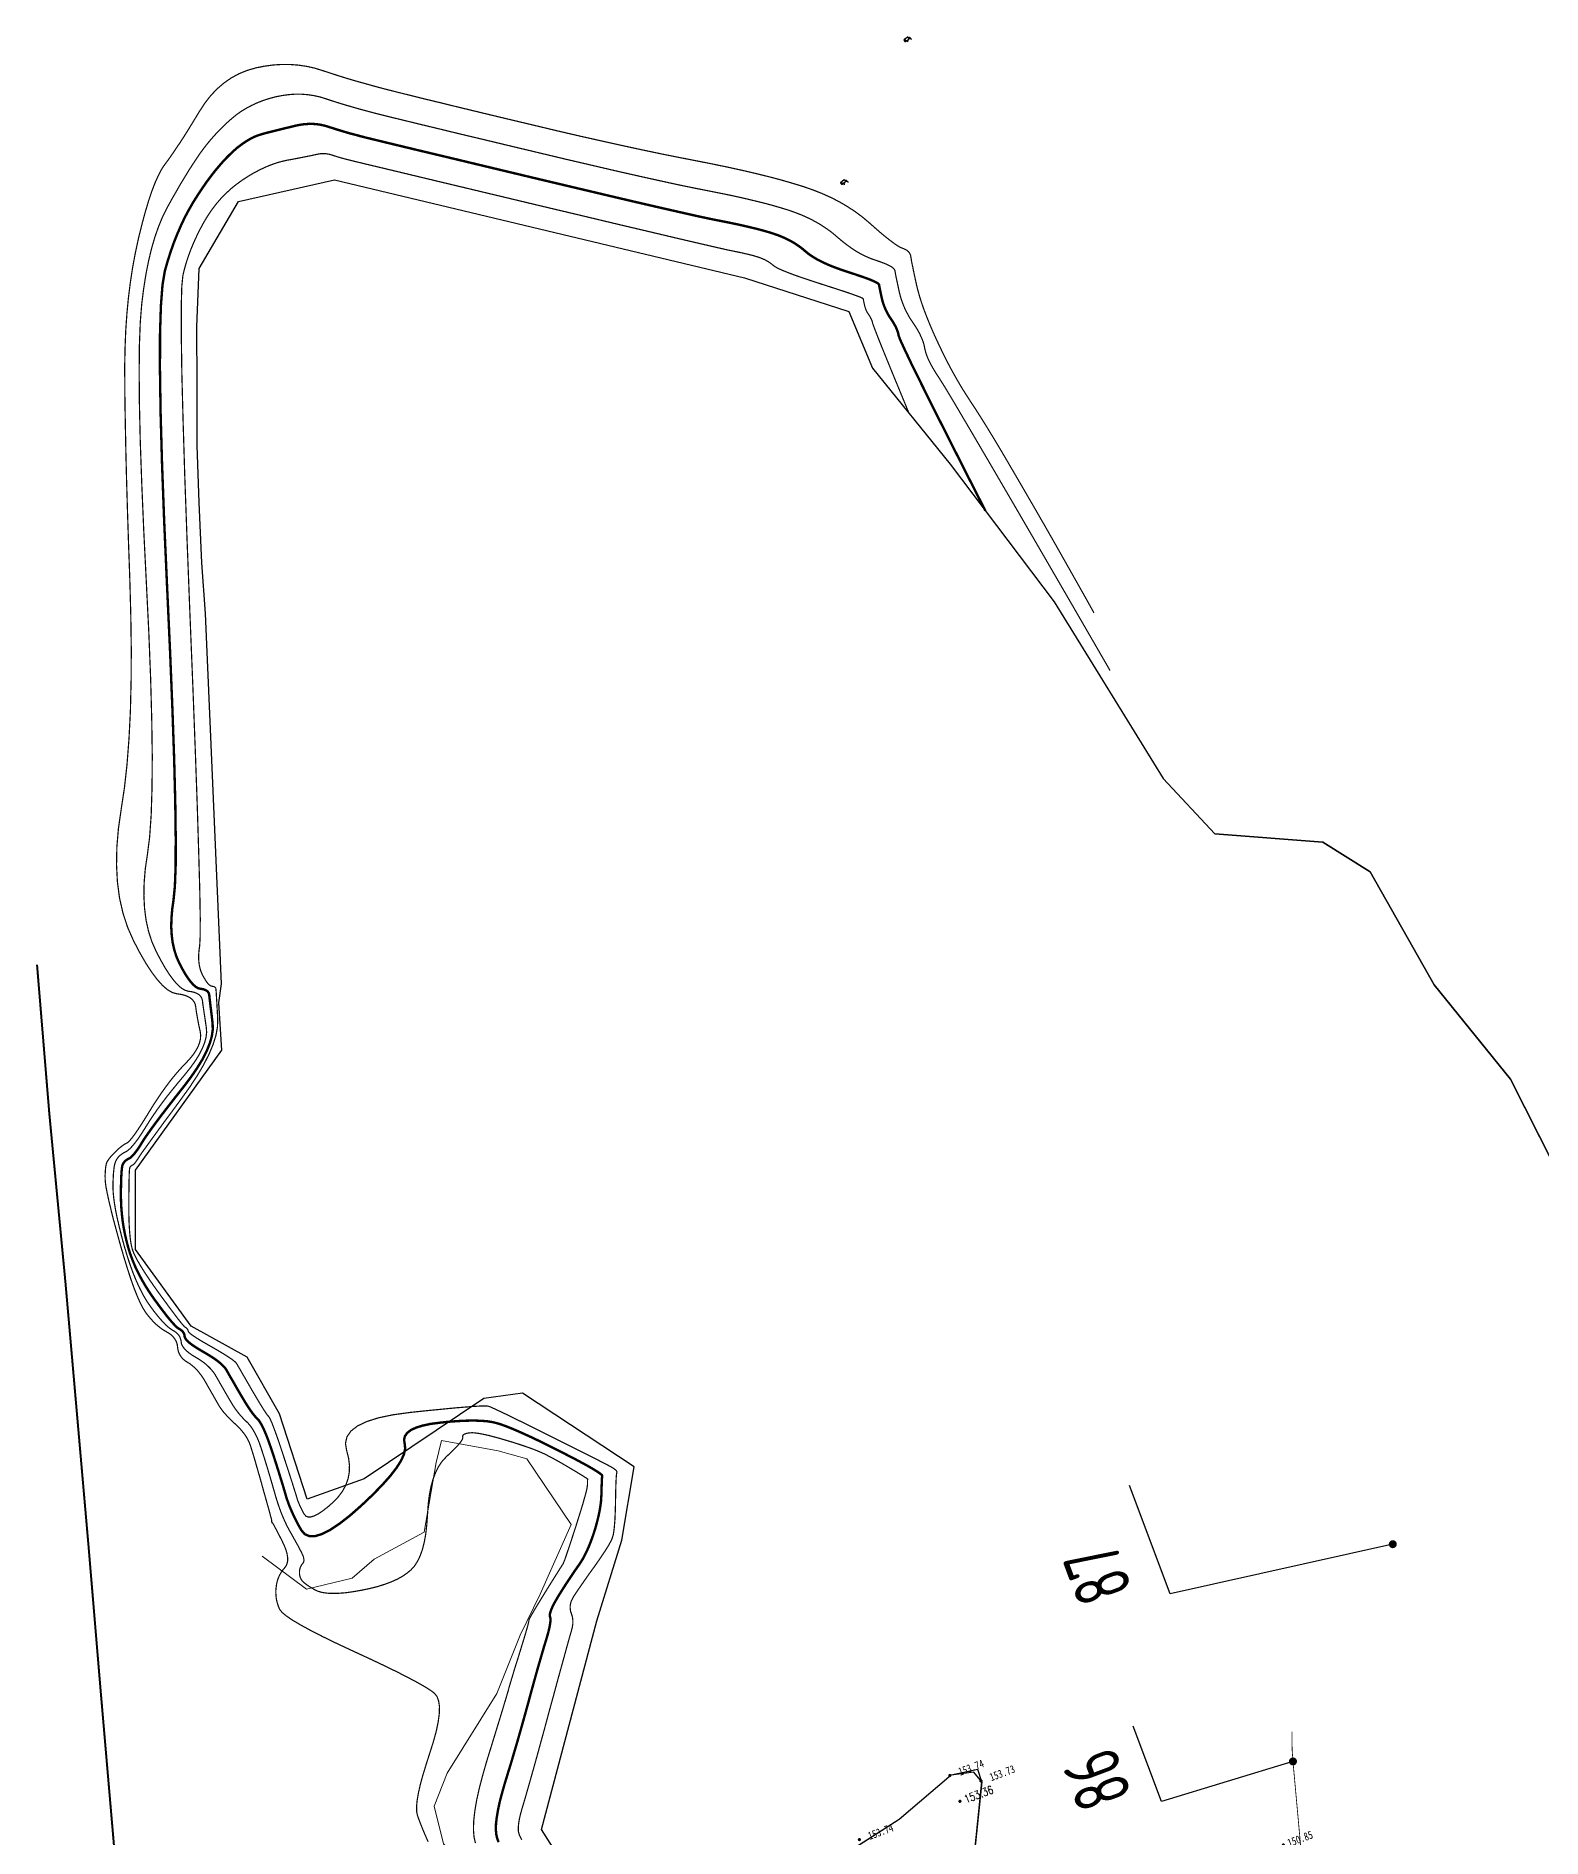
# Model space of a CAD drawing. Header units: millimetres. Extents: x -1471591 to 944464, y -468930 to 547002.
# Drawn here: x 264688 to 452834, y 183835 to 409051 of the extents above; entities that cross this region are included whole.
import ezdxf
from ezdxf.enums import TextEntityAlignment as Align

# ---------------------------------------------------------------- set-up
doc = ezdxf.new("R2010")
doc.units = ezdxf.units.MM
doc.header["$LTSCALE"] = 10
doc.linetypes.add('CENTER', pattern=[2, 1.25, -0.25, 0.25, -0.25])
for name, color, linetype in [('COMPONENT', 4, 'Continuous'), ('DGX', 252, 'Continuous'), ('DLSS', 252, 'Continuous'), ('DMTZ', 252, 'Continuous'), ('GCD', 252, 'Continuous'), ('SXSS', 8, 'Continuous'), ('坐标', 3, 'Continuous')]:
    doc.layers.add(name, color=color, linetype=linetype)
doc.layers.add('设计河底', color=5, linetype='Continuous', lineweight=25)
doc.styles.get("Standard").update_dxf_attribs({"font": 'simplex.shx', "width": 0.8, "bigfont": 'hztxt.shx'})
doc.styles.add('宋体', font='', dxfattribs={"height": 1.25, "bigfont": 'hztxt.shx'})
doc.styles.add('新汇字高7', font='tssdeng.shx', dxfattribs={"width": 0.7, "height": 1.25, "bigfont": 'hztxt.shx'})
doc.styles.get('宋体').set_extended_font_data('SimSun')

# ---------------------------------------------------------------- blocks, each defined once
blk = doc.blocks.new('gcbj0612')
for p, q in [((-0.75, 0.26), (0.16, 0.53)), ((-0.57, -0.34), (0.34, -0.07))]:
    blk.add_line(p, q)
at = {"flags": 128}
for points in [[(-0.73, 0.26), (-0.77, 0.25), (-0.79, 0.23), (-0.81, 0.19), (-0.83, 0.15), (-0.84, 0.1), (-0.84, 0.05), (-0.84, -0.01), (-0.83, -0.07), (-0.81, -0.12), (-0.79, -0.18), (-0.77, -0.23), (-0.74, -0.27), (-0.7, -0.3), (-0.67, -0.33), (-0.63, -0.34), (-0.6, -0.34), (-0.57, -0.34), (-0.54, -0.32), (-0.51, -0.29), (-0.49, -0.25), (-0.48, -0.2), (-0.47, -0.15), (-0.47, -0.1), (-0.48, -0.04), (-0.49, 0.02), (-0.51, 0.07), (-0.54, 0.13), (-0.56, 0.17), (-0.6, 0.21), (-0.63, 0.24), (-0.67, 0.26), (-0.7, 0.27)], [(-0.71, 0.18), (-0.72, 0.17), (-0.75, 0.12), (-0.75, 0.04), (-0.74, -0.06), (-0.7, -0.15), (-0.66, -0.22), (-0.62, -0.25), (-0.6, -0.26), (-0.59, -0.24), (-0.57, -0.2), (-0.56, -0.12), (-0.58, -0.02), (-0.61, 0.08), (-0.66, 0.14), (-0.7, 0.17)]]:
    blk.add_lwpolyline(points, close=True, dxfattribs=at)
blk.add_lwpolyline([(0.3, -0.08), (0.33, -0.07), (0.36, -0.05), (0.38, -0.02), (0.4, 0.02), (0.41, 0.07), (0.42, 0.12), (0.41, 0.18), (0.41, 0.23), (0.39, 0.29), (0.37, 0.35), (0.35, 0.4), (0.32, 0.44), (0.28, 0.48), (0.25, 0.51), (0.21, 0.52), (0.18, 0.53), (0.15, 0.52)], dxfattribs=at)
at = {"extrusion": (0, 0, -1), "flags": 128}
blk.add_lwpolyline([(-0.4, 0.25), (-0.51, 0.28), (-0.61, 0.29), (-0.69, 0.27), (-0.77, 0.2), (-0.81, 0.09), (-0.82, -0.01), (-0.8, -0.06), (-0.76, -0.08), (-0.7, -0.09), (-0.64, -0.09), (-0.59, -0.07), (-0.57, -0.04), (-0.59, -0.01), (-0.63, 0.02), (-0.69, 0.03), (-0.75, 0.03), (-0.79, 0.02), (-0.84, -0.01), (-0.89, -0.1), (-0.91, -0.19), (-0.9, -0.29), (-0.87, -0.38)], dxfattribs=at)
blk.add_lwpolyline([(-0.09, -0.2), (-0.22, -0.54), (0.05, -0.54)], close=True)
blk = doc.blocks.new('GC200')
at = {"layer": 'GCD', "const_width": 0.2, "flags": 128}
blk.add_lwpolyline([(-0.1, 0, 1), (0.1, 0, 1)], format="xyb", close=True, dxfattribs=at)
blk = doc.blocks.new('地形')
at = {"color": 0}
for p, q in [((-22.44, 378.3, 152.25), (-14.9, 384.39, 152.25)), ((-14.9, 384.39, 152.25), (-2.72, 382.72, 152.25)), ((-2.72, 382.72, 152.25), (40.99, 353.33, 152.25)), ((-25.25, 371.55, 152.25), (-22.44, 378.3, 152.25)), ((-27.78, 364.75, 152.25), (-25.25, 371.55, 152.25)), ((-30.43, 357.64, 152.25), (-27.78, 364.75, 152.25)), ((-32.68, 350.91, 152.25), (-30.43, 357.64, 152.25)), ((40.99, 353.33, 152.25), (51.7, 344.81, 152.25)), ((-35.01, 343.72, 152.25), (-32.68, 350.91, 152.25)), ((51.7, 344.81, 152.25), (52.01, 337.15, 152.25)), ((-36.81, 337.62, 152.25), (-35.01, 343.72, 152.25)), ((-51.15, 293.59, 152.25), (-36.81, 337.62, 152.25)), ((52.01, 337.15, 152.25), (56.89, 322.49, 152.25)), ((56.89, 322.49, 152.25), (63.01, 301.84, 152.25)), ((63.01, 301.84, 152.25), (68.03, 276.4, 152.25)), ((-52.32, 291.45, 152.25), (-51.15, 293.59, 152.25)), ((-54.02, 285.77, 152.25), (-52.32, 291.45, 152.25)), ((-69.38, 275.54, 152.25), (-54.02, 285.77, 152.25)), ((-72.85, 266.25, 152.25), (-69.38, 275.54, 152.25)), ((68.03, 276.4, 152.25), (71.66, 267.64, 152.25)), ((-69.67, 254.83, 152.25), (-72.85, 266.25, 152.25)), ((71.66, 267.64, 152.25), (83.94, 261.93, 152.25)), ((83.94, 261.93, 152.25), (88.17, 256.39, 152.25)), ((-64.51, 248.76, 152.25), (-69.67, 254.83, 152.25)), ((88.17, 256.39, 152.25), (90.73, 240.37, 152.25)), ((-63.22, 240.69, 152.25), (-64.51, 248.76, 152.25)), ((-63.69, 229.48, 152.25), (-63.22, 240.69, 152.25)), ((90.73, 240.37, 152.25), (95.49, 225.96, 152.25)), ((-38.61, 233.53, 152.25), (-56.15, 229.38, 152.25)), ((-33.84, 232.48, 152.25), (-38.61, 233.53, 152.25)), ((-24, 218.95, 152.25), (-33.84, 232.48, 152.25)), ((-56.15, 229.38, 152.25), (-63.69, 229.48, 152.25)), ((95.49, 225.96, 152.25), (97.73, 205.81, 152.25)), ((-28.65, 210.93, 152.25), (-24, 218.95, 152.25)), ((-35.13, 202.55, 152.25), (-28.65, 210.93, 152.25)), ((-50.74, 180.58, 152.25), (-35.13, 202.55, 152.25)), ((-46.78, 161.58, 152.25), (-50.74, 180.58, 152.25)), ((-0.41, 168.99, 152.25), (-8.45, 166.06, 152.25)), ((2.37, 168.35, 152.25), (-0.41, 168.99, 152.25)), ((-15.25, 130.38, 152.25), (2.89, 166.87, 152.25)), ((2.89, 166.87, 152.25), (2.37, 168.35, 152.25)), ((-8.45, 166.06, 152.25), (-27.23, 162.05, 152.25))]:
    blk.add_line(p, q, dxfattribs=at)
at = {"layer": 'DGX', "color": 252, "linetype": 'Continuous', "flags": 128}
for points, const_width in [([(67.19, 298.79), (66.9, 300.73), (66.59, 302.72), (66.27, 304.77), (65.94, 306.86), (65.6, 309.01), (65.24, 311.21), (64.87, 313.46), (64.48, 315.76), (64.1, 318), (63.74, 320.08), (63.41, 321.98), (63.09, 323.71), (62.79, 325.27), (62.51, 326.65), (62.25, 327.87), (62.01, 328.92), (61.8, 329.89), (61.59, 330.89), (61.41, 331.92), (61.24, 332.97), (61.09, 334.05), (60.96, 335.15), (60.85, 336.28), (60.75, 337.44), (60.67, 338.58), (60.62, 339.67), (60.59, 340.69), (60.58, 341.66), (60.6, 342.57), (60.64, 343.42), (60.71, 344.21), (60.79, 344.94), (60.89, 345.62), (60.98, 346.23), (61.06, 346.77), (61.14, 347.25), (61.2, 347.66), (61.26, 348.01), (61.32, 348.29), (61.36, 348.51), (61.39, 348.69), (61.39, 348.87), (61.36, 349.05), (61.3, 349.22), (61.21, 349.38), (61.09, 349.54), (60.94, 349.7), (60.77, 349.85), (60.55, 350.05), (60.3, 350.36), (60.01, 350.76), (59.68, 351.27), (59.31, 351.88), (58.9, 352.59), (58.46, 353.4), (57.97, 354.32), (57.43, 355.28), (56.82, 356.22), (56.15, 357.14), (55.42, 358.04), (54.62, 358.92), (53.75, 359.78), (52.82, 360.62), (51.83, 361.44), (50.75, 362.27), (49.57, 363.15), (48.29, 364.06), (46.9, 365.01), (45.41, 366), (43.82, 367.03), (42.12, 368.1), (40.32, 369.21), (38.43, 370.37), (36.47, 371.59), (34.44, 372.88), (32.34, 374.23), (30.16, 375.65), (27.91, 377.12), (25.59, 378.66), (23.2, 380.27), (20.85, 381.85), (18.65, 383.33), (16.61, 384.71), (14.72, 385.99), (12.99, 387.17), (11.41, 388.24), (9.98, 389.22), (8.71, 390.09), (7.54, 390.9), (6.42, 391.69), (5.35, 392.47), (4.32, 393.22), (3.34, 393.95), (2.41, 394.67), (1.53, 395.37), (0.69, 396.04), (-0.14, 396.68), (-1.01, 397.25), (-1.92, 397.75), (-2.87, 398.19), (-3.85, 398.56), (-4.87, 398.87), (-5.93, 399.11), (-7.03, 399.29), (-8.14, 399.37), (-9.24, 399.34), (-10.32, 399.19), (-11.39, 398.92), (-12.45, 398.53), (-13.49, 398.03), (-14.51, 397.4), (-15.52, 396.66), (-16.5, 395.89), (-17.42, 395.17), (-18.29, 394.5), (-19.11, 393.89), (-19.88, 393.34), (-20.59, 392.84), (-21.24, 392.39), (-21.85, 392), (-22.45, 391.57), (-23.11, 390.98), (-23.83, 390.26), (-24.6, 389.39), (-25.42, 388.37), (-26.3, 387.21), (-27.23, 385.91), (-28.22, 384.46), (-29.22, 382.9), (-30.19, 381.29), (-31.12, 379.62), (-32.02, 377.9), (-32.89, 376.11), (-33.73, 374.26), (-34.53, 372.36), (-35.31, 370.4), (-36.11, 368.25), (-37, 365.81), (-37.97, 363.07), (-39.04, 360.03), (-40.2, 356.68), (-41.44, 353.04), (-42.77, 349.1), (-44.19, 344.85), (-45.65, 340.6), (-47.08, 336.61), (-48.49, 332.91), (-49.87, 329.47), (-51.24, 326.31), (-52.58, 323.42), (-53.9, 320.81), (-55.2, 318.47), (-56.39, 316.3), (-57.4, 314.17), (-58.22, 312.1), (-58.86, 310.08), (-59.32, 308.1), (-59.58, 306.18), (-59.66, 304.32), (-59.56, 302.5), (-59.35, 300.8), (-59.1, 299.3), (-58.81, 297.99), (-58.48, 296.88), (-58.12, 295.96), (-57.72, 295.23), (-57.28, 294.7), (-56.81, 294.36), (-56.36, 294.11), (-55.97, 293.85), (-55.66, 293.57), (-55.42, 293.29), (-55.25, 292.99), (-55.15, 292.68), (-55.12, 292.36), (-55.17, 292.03), (-55.25, 291.68), (-55.33, 291.32), (-55.4, 290.95), (-55.47, 290.57), (-55.54, 290.17), (-55.61, 289.76), (-55.67, 289.34), (-55.73, 288.91), (-55.84, 288.47), (-56.02, 288.05), (-56.29, 287.65), (-56.63, 287.25), (-57.07, 286.88), (-57.58, 286.51), (-58.18, 286.16), (-58.85, 285.82), (-59.58, 285.47), (-60.33, 285.07), (-61.09, 284.64), (-61.86, 284.16), (-62.65, 283.64), (-63.46, 283.07), (-64.29, 282.47), (-65.13, 281.82), (-65.94, 281.19), (-66.66, 280.64), (-67.29, 280.18), (-67.85, 279.79), (-68.31, 279.49), (-68.7, 279.27), (-69, 279.13), (-69.21, 279.07), (-69.39, 279.05), (-69.58, 279.02), (-69.78, 278.97), (-69.99, 278.91), (-70.22, 278.83), (-70.46, 278.75), (-70.71, 278.64), (-70.97, 278.53), (-71.23, 278.41), (-71.47, 278.3), (-71.68, 278.18), (-71.87, 278.07), (-72.04, 277.96), (-72.19, 277.86), (-72.31, 277.76), (-72.41, 277.66), (-72.51, 277.54), (-72.6, 277.4), (-72.71, 277.22), (-72.81, 277.02), (-72.93, 276.78), (-73.04, 276.51), (-73.17, 276.22), (-73.29, 275.89), (-73.42, 275.46), (-73.56, 274.86), (-73.69, 274.08), (-73.83, 273.12), (-73.97, 271.99), (-74.12, 270.69), (-74.26, 269.2), (-74.41, 267.55), (-74.54, 265.88), (-74.63, 264.37), (-74.69, 263), (-74.71, 261.79), (-74.69, 260.74), (-74.64, 259.83), (-74.55, 259.08), (-74.43, 258.48), (-74.28, 257.97), (-74.11, 257.5), (-73.94, 257.05), (-73.75, 256.63), (-73.54, 256.25), (-73.32, 255.89), (-73.09, 255.57), (-72.85, 255.27), (-72.62, 254.99), (-72.43, 254.71), (-72.29, 254.42), (-72.19, 254.13), (-72.13, 253.84), (-72.11, 253.55), (-72.13, 253.26), (-72.2, 252.96), (-72.27, 252.66), (-72.3, 252.37), (-72.29, 252.08), (-72.24, 251.8), (-72.16, 251.52), (-72.03, 251.24), (-71.87, 250.97), (-71.66, 250.7), (-71.45, 250.42), (-71.26, 250.1), (-71.08, 249.76), (-70.91, 249.38), (-70.77, 248.96), (-70.64, 248.52), (-70.53, 248.04), (-70.44, 247.53), (-70.36, 247.01), (-70.28, 246.53), (-70.21, 246.08), (-70.14, 245.67), (-70.08, 245.28), (-70.02, 244.92), (-69.97, 244.6), (-69.92, 244.31), (-69.86, 244.03), (-69.78, 243.72), (-69.68, 243.39), (-69.55, 243.05), (-69.41, 242.68), (-69.24, 242.29), (-69.05, 241.88), (-68.83, 241.45), (-68.62, 241.02), (-68.44, 240.6), (-68.29, 240.18), (-68.17, 239.78), (-68.08, 239.38), (-68.02, 239), (-67.99, 238.63), (-67.99, 238.26), (-68.01, 237.86), (-68.04, 237.38), (-68.07, 236.81), (-68.12, 236.17), (-68.18, 235.44), (-68.24, 234.62), (-68.31, 233.73), (-68.4, 232.75), (-68.48, 231.79), (-68.55, 230.96), (-68.61, 230.25), (-68.66, 229.66), (-68.71, 229.2), (-68.74, 228.87), (-68.76, 228.65), (-68.78, 228.56), (-68.79, 228.54), (-68.8, 228.51), (-68.8, 228.48), (-68.81, 228.45), (-68.82, 228.43), (-68.83, 228.4), (-68.83, 228.37), (-68.84, 228.34), (-68.85, 228.32), (-68.85, 228.3), (-68.85, 228.28), (-68.85, 228.27), (-68.84, 228.27), (-68.83, 228.27), (-68.82, 228.28), (-68.81, 228.29), (-68.79, 228.26), (-68.77, 228.15), (-68.74, 227.95), (-68.7, 227.67), (-68.65, 227.3), (-68.59, 226.85), (-68.53, 226.31), (-68.46, 225.69), (-68.41, 225.06), (-68.4, 224.49), (-68.44, 223.99), (-68.53, 223.55), (-68.66, 223.17), (-68.84, 222.87), (-69.07, 222.62), (-69.34, 222.44), (-69.63, 222.28), (-69.9, 222.1), (-70.15, 221.89), (-70.39, 221.67), (-70.62, 221.42), (-70.83, 221.14), (-71.02, 220.85), (-71.19, 220.53), (-71.35, 220.2), (-71.48, 219.86), (-71.58, 219.52), (-71.67, 219.18), (-71.72, 218.84), (-71.75, 218.49), (-71.76, 218.14), (-71.74, 217.79), (-71.6, 217.35), (-71.26, 216.75), (-70.72, 215.98), (-69.97, 215.05), (-69.02, 213.95), (-67.86, 212.68), (-66.5, 211.25), (-64.93, 209.65), (-63.35, 208.05), (-61.95, 206.61), (-60.73, 205.32), (-59.69, 204.18), (-58.82, 203.2), (-58.14, 202.38), (-57.63, 201.71), (-57.3, 201.19), (-57.15, 200.71), (-57.15, 200.12), (-57.3, 199.42), (-57.62, 198.62), (-58.1, 197.72), (-58.73, 196.71), (-59.53, 195.6), (-60.48, 194.39), (-61.44, 193.17), (-62.28, 192.07), (-63, 191.07), (-63.58, 190.17), (-64.04, 189.38), (-64.37, 188.69), (-64.57, 188.12), (-64.64, 187.64), (-64.65, 187.21), (-64.65, 186.75), (-64.64, 186.27), (-64.63, 185.76), (-64.61, 185.23), (-64.58, 184.68), (-64.55, 184.1)], 0.15), ([(66.55, 291.34), (65.02, 300.48), (63.67, 308.49), (62.5, 315.38), (61.51, 321.14), (60.7, 325.79), (60.08, 329.31), (59.64, 331.71), (59.38, 332.98), (59.22, 333.67), (59.1, 334.32), (59, 334.92), (58.94, 335.47), (58.9, 335.97), (58.9, 336.43), (58.93, 336.84), (58.98, 337.21), (59.04, 337.56), (59.07, 337.94), (59.07, 338.34), (59.05, 338.76), (59.01, 339.21), (58.94, 339.68), (58.84, 340.17), (58.72, 340.69), (58.59, 341.22), (58.5, 341.75), (58.43, 342.28), (58.38, 342.81), (58.37, 343.33), (58.37, 343.86), (58.41, 344.39), (58.47, 344.91), (58.54, 345.41), (58.61, 345.86), (58.67, 346.27), (58.72, 346.62), (58.77, 346.93), (58.82, 347.19), (58.86, 347.4), (58.89, 347.56), (58.89, 347.72), (58.82, 347.9), (58.69, 348.12), (58.5, 348.36), (58.24, 348.64), (57.91, 348.94), (57.52, 349.28), (57.07, 349.65), (56.59, 350.05), (56.12, 350.5), (55.66, 350.99), (55.22, 351.52), (54.8, 352.09), (54.39, 352.7), (53.99, 353.36), (53.6, 354.05), (53.2, 354.77), (52.75, 355.46), (52.25, 356.15), (51.71, 356.81), (51.11, 357.47), (50.47, 358.11), (49.78, 358.73), (49.05, 359.34), (48.24, 359.96), (47.37, 360.61), (46.41, 361.29), (45.38, 361.99), (44.28, 362.73), (43.09, 363.5), (41.83, 364.29), (40.49, 365.12), (39, 366.04), (37.28, 367.12), (35.33, 368.38), (33.16, 369.79), (30.75, 371.37), (28.12, 373.12), (25.25, 375.03), (22.16, 377.11), (19.1, 379.17), (16.33, 381.04), (13.84, 382.71), (11.65, 384.2), (9.75, 385.48), (8.14, 386.58), (6.81, 387.48), (5.78, 388.19), (4.91, 388.79), (4.08, 389.38), (3.28, 389.95), (2.52, 390.52), (1.79, 391.06), (1.1, 391.59), (0.44, 392.11), (-0.18, 392.61), (-0.8, 393.09), (-1.45, 393.51), (-2.12, 393.88), (-2.83, 394.21), (-3.56, 394.49), (-4.32, 394.71), (-5.11, 394.89), (-5.93, 395.03), (-6.75, 395.11), (-7.56, 395.15), (-8.35, 395.14), (-9.13, 395.08), (-9.89, 394.98), (-10.64, 394.84), (-11.37, 394.64), (-12.08, 394.4), (-12.78, 394.13), (-13.47, 393.84), (-14.15, 393.52), (-14.82, 393.19), (-15.47, 392.84), (-16.11, 392.47), (-16.74, 392.08), (-17.36, 391.67), (-17.99, 391.22), (-18.66, 390.73), (-19.37, 390.2), (-20.12, 389.61), (-20.91, 388.99), (-21.73, 388.31), (-22.6, 387.59), (-23.5, 386.82), (-24.42, 385.97), (-25.33, 384.99), (-26.24, 383.9), (-27.15, 382.68), (-28.05, 381.34), (-28.95, 379.88), (-29.84, 378.3), (-30.73, 376.6), (-31.69, 374.54), (-32.79, 371.91), (-34.02, 368.71), (-35.4, 364.92), (-36.92, 360.56), (-38.57, 355.62), (-40.37, 350.11), (-42.31, 344.02), (-44.25, 337.93), (-46.06, 332.44), (-47.74, 327.55), (-49.28, 323.25), (-50.7, 319.54), (-51.98, 316.42), (-53.13, 313.9), (-54.14, 311.98), (-55.03, 310.37), (-55.77, 308.8), (-56.38, 307.26), (-56.85, 305.77), (-57.19, 304.31), (-57.39, 302.89), (-57.45, 301.51), (-57.37, 300.16), (-57.21, 298.91), (-57.03, 297.8), (-56.81, 296.83), (-56.57, 296.01), (-56.3, 295.33), (-56.01, 294.79), (-55.69, 294.4), (-55.34, 294.14), (-55, 293.96), (-54.72, 293.77), (-54.48, 293.56), (-54.31, 293.35), (-54.18, 293.13), (-54.11, 292.9), (-54.09, 292.67), (-54.12, 292.42), (-54.19, 292.15), (-54.26, 291.84), (-54.33, 291.49), (-54.42, 291.1), (-54.51, 290.66), (-54.61, 290.19), (-54.72, 289.68), (-54.84, 289.12), (-55.01, 288.55), (-55.31, 287.97), (-55.72, 287.4), (-56.25, 286.82), (-56.89, 286.24), (-57.65, 285.65), (-58.53, 285.07), (-59.52, 284.48), (-60.55, 283.9), (-61.52, 283.33), (-62.44, 282.78), (-63.31, 282.23), (-64.12, 281.7), (-64.88, 281.17), (-65.59, 280.66), (-66.24, 280.16), (-66.85, 279.7), (-67.4, 279.29), (-67.91, 278.94), (-68.38, 278.65), (-68.8, 278.42), (-69.17, 278.25), (-69.49, 278.14), (-69.77, 278.09), (-70.02, 278.06), (-70.26, 278.01), (-70.47, 277.95), (-70.68, 277.87), (-70.87, 277.77), (-71.04, 277.66), (-71.2, 277.54), (-71.34, 277.39), (-71.48, 277.22), (-71.63, 277), (-71.79, 276.72), (-71.96, 276.39), (-72.14, 276.02), (-72.32, 275.59), (-72.52, 275.12), (-72.73, 274.59), (-72.93, 273.99), (-73.12, 273.3), (-73.3, 272.52), (-73.47, 271.64), (-73.62, 270.67), (-73.76, 269.61), (-73.89, 268.45), (-74.01, 267.2), (-74.1, 265.94), (-74.15, 264.75), (-74.16, 263.62), (-74.13, 262.56), (-74.06, 261.57), (-73.96, 260.65), (-73.81, 259.8), (-73.62, 259.01), (-73.42, 258.29), (-73.21, 257.64), (-73.01, 257.06), (-72.81, 256.54), (-72.62, 256.1), (-72.42, 255.72), (-72.23, 255.41), (-72.04, 255.16), (-71.87, 254.95), (-71.73, 254.74), (-71.62, 254.52), (-71.54, 254.31), (-71.5, 254.09), (-71.49, 253.87), (-71.5, 253.65), (-71.55, 253.43), (-71.6, 253.19), (-71.59, 252.94), (-71.53, 252.66), (-71.43, 252.37), (-71.27, 252.05), (-71.07, 251.71), (-70.82, 251.35), (-70.52, 250.97), (-70.21, 250.59), (-69.93, 250.2), (-69.69, 249.8), (-69.48, 249.41), (-69.3, 249.02), (-69.16, 248.63), (-69.04, 248.23), (-68.97, 247.84), (-68.9, 247.44), (-68.84, 247.03), (-68.77, 246.61), (-68.7, 246.19), (-68.63, 245.76), (-68.55, 245.32), (-68.48, 244.87), (-68.4, 244.41), (-68.32, 243.96), (-68.22, 243.52), (-68.12, 243.1), (-68, 242.7), (-67.87, 242.32), (-67.73, 241.95), (-67.58, 241.6), (-67.42, 241.26), (-67.26, 240.92), (-67.13, 240.53), (-67.02, 240.11), (-66.94, 239.65), (-66.88, 239.16), (-66.84, 238.63), (-66.83, 238.06), (-66.85, 237.45), (-66.88, 236.82), (-66.91, 236.16), (-66.95, 235.49), (-66.99, 234.8), (-67.04, 234.08), (-67.09, 233.35), (-67.15, 232.6), (-67.21, 231.83), (-67.27, 231.07), (-67.31, 230.34), (-67.33, 229.63), (-67.33, 228.97), (-67.31, 228.33), (-67.27, 227.72), (-67.22, 227.15), (-67.14, 226.6), (-67.06, 226.09), (-66.99, 225.62), (-66.92, 225.17), (-66.86, 224.76), (-66.8, 224.38), (-66.76, 224.04), (-66.72, 223.73), (-66.69, 223.45), (-66.67, 223.2), (-66.66, 222.97), (-66.68, 222.78), (-66.71, 222.61), (-66.76, 222.46), (-66.83, 222.34), (-66.91, 222.24), (-67.02, 222.17), (-67.12, 222.11), (-67.23, 222.05), (-67.32, 221.97), (-67.41, 221.88), (-67.5, 221.79), (-67.58, 221.68), (-67.65, 221.57), (-67.72, 221.45), (-67.78, 221.32), (-67.83, 221.2), (-67.87, 221.07), (-67.9, 220.94), (-67.92, 220.81), (-67.93, 220.68), (-67.93, 220.55), (-67.92, 220.41), (-67.89, 220.27), (-67.83, 220.09), (-67.74, 219.9), (-67.61, 219.67), (-67.45, 219.43), (-67.25, 219.15), (-67.02, 218.86), (-66.76, 218.53), (-66.43, 218.21), (-66, 217.9), (-65.47, 217.61), (-64.84, 217.34), (-64.11, 217.09), (-63.28, 216.85), (-62.34, 216.64), (-61.31, 216.45), (-60.26, 216.29), (-59.26, 216.18), (-58.34, 216.13), (-57.47, 216.13), (-56.67, 216.18), (-55.93, 216.29), (-55.25, 216.46), (-54.64, 216.67), (-54.06, 216.97), (-53.49, 217.4), (-52.93, 217.94), (-52.38, 218.6), (-51.84, 219.39), (-51.31, 220.29), (-50.79, 221.32), (-50.27, 222.46), (-49.75, 223.61), (-49.21, 224.64), (-48.65, 225.55), (-48.07, 226.35), (-47.46, 227.03), (-46.84, 227.6), (-46.19, 228.05), (-45.52, 228.38), (-44.88, 228.65), (-44.32, 228.89), (-43.85, 229.12), (-43.47, 229.32), (-43.17, 229.51), (-42.95, 229.67), (-42.82, 229.82), (-42.77, 229.94), (-42.75, 230.04), (-42.7, 230.12), (-42.62, 230.18), (-42.5, 230.21), (-42.36, 230.22), (-42.18, 230.22), (-41.98, 230.18), (-41.74, 230.13), (-41.46, 230.04), (-41.12, 229.88), (-40.72, 229.67), (-40.27, 229.39), (-39.75, 229.06), (-39.18, 228.66), (-38.55, 228.21), (-37.86, 227.69), (-37.17, 227.17), (-36.54, 226.67), (-35.97, 226.21), (-35.45, 225.78), (-34.98, 225.38), (-34.58, 225.01), (-34.23, 224.68), (-33.93, 224.38), (-33.66, 224.08), (-33.38, 223.77), (-33.08, 223.43), (-32.77, 223.07), (-32.45, 222.69), (-32.12, 222.28), (-31.77, 221.86), (-31.42, 221.41), (-31.07, 220.99), (-30.78, 220.61), (-30.53, 220.3), (-30.33, 220.04), (-30.18, 219.83), (-30.07, 219.69), (-30.01, 219.59), (-29.99, 219.56), (-30.01, 219.54), (-30.03, 219.5), (-30.05, 219.45), (-30.08, 219.37), (-30.12, 219.28), (-30.17, 219.16), (-30.22, 219.03), (-30.28, 218.88), (-30.39, 218.67), (-30.57, 218.37), (-30.84, 217.97), (-31.2, 217.48), (-31.63, 216.89), (-32.15, 216.21), (-32.76, 215.43), (-33.44, 214.55), (-34.13, 213.69), (-34.73, 212.93), (-35.26, 212.28), (-35.7, 211.74), (-36.05, 211.31), (-36.33, 210.99), (-36.53, 210.78), (-36.64, 210.67), (-36.76, 210.59), (-36.96, 210.44), (-37.25, 210.22), (-37.63, 209.93), (-38.09, 209.58), (-38.64, 209.16), (-39.28, 208.67), (-40, 208.11), (-40.72, 207.55), (-41.34, 207.06), (-41.87, 206.64), (-42.3, 206.29), (-42.64, 206.01), (-42.88, 205.8), (-43.02, 205.66), (-43.07, 205.59), (-43.1, 205.5), (-43.22, 205.33), (-43.4, 205.06), (-43.66, 204.7), (-44, 204.25), (-44.41, 203.7), (-44.9, 203.07), (-45.46, 202.34), (-46.03, 201.6), (-46.55, 200.94), (-47.01, 200.34), (-47.41, 199.81), (-47.76, 199.35), (-48.06, 198.96), (-48.3, 198.64), (-48.48, 198.38), (-48.7, 198.08), (-49.06, 197.6), (-49.55, 196.96), (-50.18, 196.13), (-50.94, 195.14), (-51.84, 193.97), (-52.87, 192.63), (-54.04, 191.12), (-55.19, 189.57), (-56.2, 188.14), (-57.06, 186.82), (-57.76, 185.6), (-58.32, 184.5), (-58.72, 183.51), (-58.97, 182.63), (-59.07, 181.86)], 0.15), ([(-56.32, 180.96), (-56.32, 181.46), (-56.25, 181.97), (-56.09, 182.56), (-55.82, 183.22), (-55.44, 183.96), (-54.97, 184.77), (-54.4, 185.66), (-53.72, 186.62), (-52.95, 187.66), (-52.13, 188.73), (-51.31, 189.79), (-50.51, 190.86), (-49.71, 191.92), (-48.93, 192.98), (-48.15, 194.04), (-47.38, 195.1), (-46.62, 196.15), (-45.89, 197.17), (-45.2, 198.12), (-44.56, 199), (-43.96, 199.82), (-43.4, 200.57), (-42.89, 201.25), (-42.43, 201.87), (-42.01, 202.41), (-41.64, 202.9), (-41.31, 203.35), (-41.04, 203.75), (-40.82, 204.1), (-40.65, 204.41), (-40.52, 204.68), (-40.45, 204.9), (-40.43, 205.08), (-40.4, 205.24), (-40.31, 205.44), (-40.15, 205.67), (-39.93, 205.92), (-39.65, 206.21), (-39.3, 206.53), (-38.89, 206.87), (-38.42, 207.25), (-37.92, 207.63), (-37.44, 207.99), (-36.97, 208.34), (-36.52, 208.67), (-36.08, 208.99), (-35.65, 209.29), (-35.24, 209.58), (-34.84, 209.85), (-34.45, 210.13), (-34.05, 210.44), (-33.64, 210.8), (-33.23, 211.19), (-32.81, 211.62), (-32.39, 212.08), (-31.96, 212.58), (-31.52, 213.12), (-31.1, 213.67), (-30.71, 214.22), (-30.35, 214.75), (-30.02, 215.27), (-29.72, 215.79), (-29.45, 216.29), (-29.22, 216.79), (-29.01, 217.27), (-28.83, 217.72), (-28.67, 218.12), (-28.53, 218.46), (-28.42, 218.74), (-28.32, 218.96), (-28.24, 219.13), (-28.18, 219.24), (-28.15, 219.3), (-28.14, 219.34), (-28.16, 219.42), (-28.22, 219.53), (-28.31, 219.68), (-28.44, 219.87), (-28.6, 220.09), (-28.79, 220.34), (-29.02, 220.63), (-29.31, 220.98), (-29.66, 221.39), (-30.08, 221.87), (-30.57, 222.43), (-31.13, 223.05), (-31.76, 223.74), (-32.46, 224.5), (-33.23, 225.33), (-34.01, 226.16), (-34.74, 226.92), (-35.43, 227.61), (-36.07, 228.24), (-36.66, 228.8), (-37.2, 229.29), (-37.7, 229.72), (-38.15, 230.07), (-38.62, 230.39), (-39.2, 230.72), (-39.88, 231.04), (-40.66, 231.36), (-41.54, 231.68), (-42.53, 232), (-43.61, 232.32), (-44.8, 232.63), (-45.96, 232.9), (-46.98, 233.05), (-47.84, 233.1), (-48.54, 233.04), (-49.1, 232.86), (-49.51, 232.58), (-49.76, 232.19), (-49.86, 231.7), (-50.01, 231.13), (-50.39, 230.53), (-51, 229.91), (-51.85, 229.26), (-52.94, 228.58), (-54.27, 227.88), (-55.83, 227.14), (-57.62, 226.38), (-59.43, 225.69), (-61, 225.2), (-62.36, 224.89), (-63.48, 224.76), (-64.38, 224.82), (-65.06, 225.07), (-65.51, 225.5), (-65.74, 226.12), (-65.85, 226.82), (-65.93, 227.5), (-66, 228.15), (-66.04, 228.77), (-66.07, 229.37), (-66.07, 229.95), (-66.06, 230.5), (-66.02, 231.02), (-65.98, 231.56), (-65.94, 232.14), (-65.9, 232.78), (-65.86, 233.45), (-65.82, 234.18), (-65.78, 234.95), (-65.74, 235.77), (-65.7, 236.64), (-65.68, 237.49), (-65.67, 238.25), (-65.68, 238.93), (-65.71, 239.53), (-65.75, 240.04), (-65.82, 240.47), (-65.9, 240.81), (-66, 241.07), (-66.11, 241.31), (-66.22, 241.61), (-66.33, 241.96), (-66.44, 242.36), (-66.55, 242.82), (-66.66, 243.33), (-66.77, 243.89), (-66.88, 244.51), (-66.99, 245.13), (-67.09, 245.71), (-67.17, 246.23), (-67.25, 246.71), (-67.33, 247.14), (-67.39, 247.52), (-67.44, 247.86), (-67.49, 248.15), (-67.55, 248.42), (-67.67, 248.73), (-67.83, 249.08), (-68.04, 249.45), (-68.3, 249.85), (-68.61, 250.29), (-68.97, 250.75), (-69.37, 251.25), (-69.77, 251.74), (-70.11, 252.18), (-70.39, 252.58), (-70.61, 252.93), (-70.78, 253.24), (-70.88, 253.51), (-70.92, 253.72), (-70.91, 253.9), (-70.88, 254.04), (-70.86, 254.19), (-70.87, 254.34), (-70.9, 254.48), (-70.95, 254.63), (-71.03, 254.77), (-71.12, 254.91), (-71.23, 255.05), (-71.37, 255.24), (-71.52, 255.54), (-71.69, 255.95), (-71.88, 256.45), (-72.09, 257.07), (-72.31, 257.79), (-72.55, 258.61), (-72.82, 259.54), (-73.06, 260.51), (-73.27, 261.47), (-73.43, 262.41), (-73.55, 263.33), (-73.63, 264.24), (-73.66, 265.13), (-73.66, 266), (-73.61, 266.85), (-73.52, 267.69), (-73.41, 268.53), (-73.27, 269.35), (-73.1, 270.15), (-72.9, 270.95), (-72.68, 271.74), (-72.43, 272.52), (-72.16, 273.29), (-71.88, 274.01), (-71.63, 274.64), (-71.4, 275.2), (-71.2, 275.67), (-71.02, 276.06), (-70.87, 276.36), (-70.75, 276.58), (-70.65, 276.72), (-70.55, 276.81), (-70.45, 276.89), (-70.34, 276.96), (-70.22, 277.02), (-70.09, 277.08), (-69.95, 277.12), (-69.8, 277.15), (-69.63, 277.17), (-69.45, 277.2), (-69.24, 277.27), (-69, 277.38), (-68.73, 277.53), (-68.43, 277.72), (-68.1, 277.94), (-67.74, 278.21), (-67.36, 278.51), (-66.89, 278.86), (-66.3, 279.27), (-65.59, 279.75), (-64.75, 280.3), (-63.79, 280.91), (-62.71, 281.58), (-61.51, 282.32), (-60.18, 283.12), (-58.87, 283.95), (-57.71, 284.76), (-56.7, 285.55), (-55.84, 286.34), (-55.14, 287.1), (-54.58, 287.85), (-54.18, 288.59), (-53.93, 289.31), (-53.76, 289.99), (-53.61, 290.6), (-53.48, 291.14), (-53.37, 291.61), (-53.27, 292.02), (-53.19, 292.35), (-53.12, 292.62), (-53.07, 292.81), (-53.05, 292.97), (-53.06, 293.13), (-53.11, 293.28), (-53.19, 293.42), (-53.31, 293.55), (-53.46, 293.69), (-53.64, 293.81), (-53.86, 293.93), (-54.09, 294.09), (-54.3, 294.35), (-54.49, 294.7), (-54.66, 295.14), (-54.82, 295.67), (-54.96, 296.3), (-55.08, 297.02), (-55.18, 297.83), (-55.23, 298.7), (-55.19, 299.6), (-55.06, 300.52), (-54.84, 301.46), (-54.54, 302.43), (-54.14, 303.42), (-53.66, 304.44), (-53.09, 305.49), (-52.35, 306.99), (-51.35, 309.38), (-50.11, 312.67), (-48.61, 316.84), (-46.86, 321.91), (-44.86, 327.88), (-42.61, 334.73), (-40.11, 342.48), (-37.6, 350.22), (-35.32, 357.08), (-33.28, 363.04), (-31.47, 368.11), (-29.9, 372.29), (-28.55, 375.58), (-27.44, 377.97), (-26.57, 379.48), (-25.81, 380.51), (-25.04, 381.49), (-24.26, 382.42), (-23.47, 383.29), (-22.67, 384.12), (-21.87, 384.9), (-21.05, 385.62), (-20.23, 386.3), (-19.41, 386.92), (-18.6, 387.51), (-17.81, 388.06), (-17.04, 388.56), (-16.28, 389.03), (-15.53, 389.45), (-14.81, 389.84), (-14.09, 390.18), (-13.4, 390.48), (-12.73, 390.74), (-12.07, 390.94), (-11.44, 391.1), (-10.83, 391.21), (-10.25, 391.28), (-9.68, 391.29), (-9.14, 391.26), (-8.6, 391.21), (-8.06, 391.15), (-7.53, 391.09), (-6.99, 391.03), (-6.45, 390.97), (-5.91, 390.9), (-5.36, 390.83), (-4.82, 390.77), (-4.28, 390.68), (-3.77, 390.56), (-3.27, 390.41), (-2.79, 390.23), (-2.33, 390.02), (-1.89, 389.77), (-1.46, 389.49), (-1.06, 389.18), (-0.65, 388.86), (-0.22, 388.52), (0.24, 388.17), (0.71, 387.81), (1.21, 387.44), (1.74, 387.07), (2.28, 386.68), (2.85, 386.28), (3.65, 385.74), (4.87, 384.91), (6.51, 383.8), (8.58, 382.4), (11.08, 380.72), (14, 378.75), (17.35, 376.49), (21.12, 373.95), (24.92, 371.4), (28.32, 369.12), (31.34, 367.1), (33.98, 365.35), (36.23, 363.87), (38.09, 362.65), (39.57, 361.7), (40.67, 361.02), (41.54, 360.48), (42.37, 359.96), (43.14, 359.46), (43.86, 358.98), (44.54, 358.52), (45.16, 358.08), (45.74, 357.65), (46.26, 357.25), (46.74, 356.85), (47.19, 356.44), (47.61, 356.02), (48, 355.59), (48.36, 355.16), (48.68, 354.71), (48.98, 354.25), (49.24, 353.79), (49.52, 353.31), (49.87, 352.81), (50.28, 352.3), (50.77, 351.76), (51.31, 351.21), (51.93, 350.64), (52.62, 350.05), (53.37, 349.44), (54.1, 348.86), (54.73, 348.34), (55.27, 347.89), (55.7, 347.51), (56.03, 347.18), (56.26, 346.93), (56.39, 346.74), (56.42, 346.62), (56.4, 346.51), (56.37, 346.37), (56.34, 346.2), (56.31, 346), (56.27, 345.77), (56.23, 345.5), (56.19, 345.21), (56.14, 344.88), (56.1, 344.53), (56.08, 344.19), (56.08, 343.84), (56.09, 343.49), (56.12, 343.15), (56.16, 342.8), (56.23, 342.45), (56.31, 342.11), (56.39, 341.77), (56.45, 341.44), (56.5, 341.13), (56.53, 340.84), (56.54, 340.56), (56.54, 340.3), (56.52, 340.05), (56.48, 339.82), (56.48, 339.24), (56.57, 337.96), (56.74, 335.98), (57.01, 333.29), (57.36, 329.89), (57.81, 325.8), (58.34, 320.99), (58.96, 315.49)], 0.3), ([(-53.51, 180.23), (-53.55, 180.53), (-53.57, 180.8), (-53.57, 181.05), (-53.54, 181.31), (-53.45, 181.61), (-53.31, 181.95), (-53.13, 182.32), (-52.89, 182.73), (-52.6, 183.18), (-52.25, 183.67), (-51.86, 184.19), (-51.38, 184.82), (-50.79, 185.62), (-50.08, 186.58), (-49.25, 187.71), (-48.3, 189.01), (-47.24, 190.48), (-46.06, 192.11), (-44.77, 193.92), (-43.48, 195.7), (-42.35, 197.28), (-41.35, 198.66), (-40.5, 199.83), (-39.8, 200.8), (-39.24, 201.57), (-38.83, 202.13), (-38.56, 202.48), (-38.38, 202.74), (-38.22, 202.99), (-38.08, 203.25), (-37.97, 203.51), (-37.89, 203.77), (-37.83, 204.04), (-37.8, 204.3), (-37.79, 204.57), (-37.78, 204.83), (-37.73, 205.08), (-37.66, 205.32), (-37.56, 205.55), (-37.42, 205.78), (-37.26, 205.99), (-37.06, 206.19), (-36.84, 206.38), (-36.57, 206.59), (-36.24, 206.83), (-35.85, 207.1), (-35.41, 207.41), (-34.9, 207.76), (-34.34, 208.15), (-33.72, 208.57), (-33.04, 209.02), (-32.37, 209.48), (-31.77, 209.9), (-31.23, 210.29), (-30.77, 210.64), (-30.37, 210.95), (-30.05, 211.23), (-29.79, 211.48), (-29.61, 211.69), (-29.44, 211.92), (-29.26, 212.23), (-29.06, 212.61), (-28.84, 213.07), (-28.59, 213.6), (-28.33, 214.21), (-28.04, 214.9), (-27.74, 215.66), (-27.44, 216.42), (-27.18, 217.07), (-26.95, 217.64), (-26.75, 218.11), (-26.59, 218.48), (-26.46, 218.76), (-26.36, 218.95), (-26.3, 219.04), (-26.26, 219.09), (-26.25, 219.15), (-26.26, 219.23), (-26.29, 219.33), (-26.34, 219.44), (-26.42, 219.56), (-26.51, 219.7), (-26.63, 219.85), (-26.84, 220.1), (-27.19, 220.5), (-27.7, 221.06), (-28.36, 221.78), (-29.18, 222.67), (-30.14, 223.71), (-31.26, 224.91), (-32.53, 226.28), (-33.79, 227.63), (-34.91, 228.83), (-35.88, 229.85), (-36.69, 230.71), (-37.35, 231.39), (-37.86, 231.91), (-38.22, 232.27), (-38.43, 232.45), (-38.7, 232.58), (-39.22, 232.77), (-40.01, 233.02), (-41.06, 233.32), (-42.36, 233.69), (-43.94, 234.11), (-45.77, 234.6), (-47.86, 235.14), (-49.95, 235.61), (-51.77, 235.89), (-53.31, 235.97), (-54.59, 235.86), (-55.59, 235.55), (-56.31, 235.05), (-56.77, 234.35), (-56.95, 233.45), (-57.05, 232.5), (-57.26, 231.62), (-57.58, 230.82), (-58.01, 230.1), (-58.55, 229.46), (-59.19, 228.89), (-59.95, 228.4), (-60.81, 227.99), (-61.67, 227.66), (-62.43, 227.43), (-63.08, 227.28), (-63.62, 227.22), (-64.05, 227.25), (-64.37, 227.36), (-64.59, 227.57), (-64.7, 227.87), (-64.75, 228.2), (-64.79, 228.53), (-64.82, 228.84), (-64.84, 229.14), (-64.85, 229.43), (-64.86, 229.7), (-64.85, 229.97), (-64.83, 230.22), (-64.81, 230.52), (-64.79, 230.94), (-64.76, 231.47), (-64.72, 232.11), (-64.69, 232.87), (-64.65, 233.74), (-64.61, 234.73), (-64.56, 235.83), (-64.52, 236.92), (-64.49, 237.88), (-64.48, 238.71), (-64.48, 239.41), (-64.48, 239.97), (-64.51, 240.4), (-64.54, 240.7), (-64.59, 240.87), (-64.65, 241.02), (-64.72, 241.26), (-64.8, 241.59), (-64.89, 242.02), (-64.99, 242.53), (-65.11, 243.13), (-65.23, 243.83), (-65.37, 244.61), (-65.5, 245.4), (-65.62, 246.1), (-65.72, 246.71), (-65.81, 247.23), (-65.88, 247.67), (-65.94, 248.02), (-65.98, 248.28), (-66.01, 248.46), (-66.07, 248.62), (-66.18, 248.84), (-66.36, 249.13), (-66.61, 249.48), (-66.92, 249.9), (-67.29, 250.38), (-67.72, 250.92), (-68.22, 251.52), (-68.72, 252.12), (-69.15, 252.65), (-69.51, 253.11), (-69.8, 253.5), (-70.02, 253.82), (-70.17, 254.07), (-70.25, 254.25), (-70.26, 254.36), (-70.25, 254.44), (-70.24, 254.51), (-70.25, 254.59), (-70.26, 254.66), (-70.29, 254.73), (-70.32, 254.8), (-70.37, 254.87), (-70.43, 254.94), (-70.51, 255.08), (-70.62, 255.37), (-70.77, 255.8), (-70.95, 256.36), (-71.16, 257.08), (-71.41, 257.93), (-71.69, 258.93), (-72.01, 260.07), (-72.32, 261.23), (-72.58, 262.29), (-72.8, 263.24), (-72.97, 264.1), (-73.1, 264.85), (-73.18, 265.51), (-73.22, 266.06), (-73.2, 266.51), (-73.15, 266.94), (-73.05, 267.45), (-72.91, 268.02), (-72.73, 268.67), (-72.51, 269.39), (-72.25, 270.18), (-71.94, 271.05), (-71.59, 271.98), (-71.24, 272.9), (-70.93, 273.7), (-70.67, 274.38), (-70.44, 274.94), (-70.26, 275.39), (-70.11, 275.73), (-70.01, 275.94), (-69.95, 276.05), (-69.91, 276.09), (-69.86, 276.12), (-69.81, 276.16), (-69.76, 276.18), (-69.7, 276.21), (-69.64, 276.22), (-69.57, 276.24), (-69.5, 276.25), (-69.41, 276.26), (-69.32, 276.29), (-69.21, 276.34), (-69.09, 276.41), (-68.95, 276.5), (-68.81, 276.6), (-68.64, 276.71), (-68.47, 276.85), (-68.19, 277.05), (-67.73, 277.37), (-67.07, 277.81), (-66.23, 278.37), (-65.2, 279.05), (-63.99, 279.85), (-62.58, 280.76), (-60.99, 281.8), (-59.39, 282.87), (-57.96, 283.92), (-56.72, 284.93), (-55.65, 285.92), (-54.76, 286.87), (-54.05, 287.79), (-53.52, 288.68), (-53.16, 289.54), (-52.91, 290.33), (-52.69, 291.03), (-52.5, 291.64), (-52.35, 292.14), (-52.22, 292.55), (-52.12, 292.87), (-52.06, 293.09), (-52.03, 293.21), (-52.02, 293.28), (-52.02, 293.35), (-52.04, 293.42), (-52.08, 293.48), (-52.13, 293.55), (-52.2, 293.61), (-52.29, 293.66), (-52.39, 293.72), (-52.49, 293.79), (-52.58, 293.91), (-52.67, 294.07), (-52.75, 294.27), (-52.82, 294.51), (-52.88, 294.8), (-52.94, 295.13), (-52.99, 295.5), (-53.01, 295.9), (-52.99, 296.3), (-52.93, 296.72), (-52.83, 297.16), (-52.69, 297.6), (-52.51, 298.05), (-52.29, 298.52), (-52.03, 298.99), (-51.58, 300.03), (-50.77, 302.16), (-49.62, 305.4), (-48.13, 309.75), (-46.28, 315.2), (-44.09, 321.75), (-41.55, 329.41), (-38.67, 338.17), (-35.77, 346.94), (-33.2, 354.64), (-30.95, 361.26), (-29.04, 366.8), (-27.44, 371.27), (-26.18, 374.65), (-25.24, 376.97), (-24.63, 378.2), (-24.16, 378.89), (-23.66, 379.57), (-23.12, 380.24), (-22.55, 380.9), (-21.94, 381.55), (-21.3, 382.19), (-20.63, 382.82), (-19.92, 383.44), (-19.19, 384.03), (-18.43, 384.57), (-17.66, 385.06), (-16.87, 385.5), (-16.06, 385.88), (-15.24, 386.22), (-14.39, 386.5), (-13.53, 386.74), (-12.67, 386.93), (-11.84, 387.08), (-11.04, 387.18), (-10.26, 387.25), (-9.5, 387.27), (-8.77, 387.26), (-8.07, 387.2), (-7.4, 387.11), (-6.76, 386.99), (-6.17, 386.89), (-5.63, 386.8), (-5.15, 386.72), (-4.71, 386.65), (-4.33, 386.59), (-4, 386.54), (-3.71, 386.5), (-3.46, 386.46), (-3.21, 386.41), (-2.98, 386.34), (-2.75, 386.25), (-2.53, 386.15), (-2.32, 386.03), (-2.12, 385.9), (-1.93, 385.76), (-1.74, 385.6), (-1.53, 385.44), (-1.32, 385.27), (-1.09, 385.1), (-0.85, 384.93), (-0.61, 384.75), (-0.35, 384.57), (-0.08, 384.38), (0.48, 384), (1.59, 383.25), (3.27, 382.12), (5.51, 380.61), (8.31, 378.72), (11.68, 376.45), (15.6, 373.81), (20.08, 370.79), (24.58, 367.77), (28.53, 365.11), (31.94, 362.83), (34.8, 360.91), (37.13, 359.36), (38.91, 358.18), (40.14, 357.37), (40.84, 356.93), (41.25, 356.67), (41.64, 356.43), (42, 356.19), (42.34, 355.97), (42.66, 355.75), (42.96, 355.54), (43.23, 355.34), (43.47, 355.15), (43.7, 354.96), (43.91, 354.77), (44.11, 354.57), (44.29, 354.37), (44.46, 354.17), (44.61, 353.96), (44.75, 353.74), (44.88, 353.52), (45.05, 353.26), (45.35, 352.92), (45.77, 352.5), (46.31, 352.01), (46.97, 351.43), (47.75, 350.78), (48.65, 350.05), (49.67, 349.24), (50.68, 348.44), (51.56, 347.74), (52.3, 347.15), (52.9, 346.65), (53.37, 346.25), (53.7, 345.96), (53.89, 345.77), (53.95, 345.67), (53.94, 345.62), (53.93, 345.56), (53.91, 345.47), (53.9, 345.38), (53.88, 345.27), (53.86, 345.14), (53.84, 345), (53.82, 344.84), (53.8, 344.68), (53.79, 344.51), (53.79, 344.35), (53.79, 344.18), (53.81, 344.02), (53.83, 343.85), (53.86, 343.69), (53.9, 343.52), (53.94, 343.36), (53.97, 343.21), (53.99, 343.06), (54, 342.92), (54.01, 342.79), (54.01, 342.66), (54, 342.54), (53.98, 342.43), (53.97, 342.15), (53.97, 341.51), (53.98, 340.52), (54.01, 339.18), (54.06, 337.49), (54.12, 335.44), (54.2, 333.04), (54.29, 330.28)], 0.15)]:
    blk.add_lwpolyline(points, dxfattribs=dict(at, const_width=const_width))
at = {"layer": 'DLSS', "linetype": 'Continuous', "lineweight": 25, "const_width": 0.25, "elevation": 152.25, "flags": 128}
blk.add_lwpolyline([(-145.72, 34.42), (-153.3, 37.49), (-153.96, 38.86), (-142.95, 62.17), (-138.03, 72.82), (-136.92, 75.42), (-133.21, 86.19), (-131.21, 93.44), (-125.34, 113.55), (-120.75, 128.54), (-116.31, 143.56), (-110.78, 163.79), (-102.43, 193.98), (-96.17, 216.41), (-91.37, 233.45), (-85.77, 253.62), (-82.5, 265.41), (-76.97, 285.96), (-71.9, 303.88)], dxfattribs=at)
at = {"layer": 'DLSS', "linetype": 'Continuous', "const_width": 0.125, "elevation": 152.25}
blk.add_lwpolyline([(-145.72, 34.42), (-153.3, 37.49), (-153.96, 38.86), (-142.95, 62.17), (-138.03, 72.82), (-136.92, 75.42), (-133.21, 86.19), (-131.21, 93.44), (-125.34, 113.55), (-120.75, 128.54), (-116.31, 143.56), (-110.78, 163.79), (-102.43, 193.98), (-96.17, 216.41), (-91.37, 233.45), (-85.77, 253.62), (-82.5, 265.41), (-76.97, 285.96), (-71.9, 303.88)], dxfattribs=at)
at = {"layer": 'DMTZ', "linetype": 'Continuous', "lineweight": 13, "elevation": 152.25, "flags": 128}
blk.add_lwpolyline([(-71.46, 224.8), (-67.72, 218.98), (-61.89, 218.27), (-58.49, 219.54), (-51.46, 220.51), (-47, 228.16), (-45.41, 230.5), (-39.24, 226.79), (-36.23, 224.59), (-33.9, 214.96), (-40.59, 208.18), (-44.72, 204.23), (-50.03, 198.44), (-59.32, 191.28), (-62.27, 188.01), (-62.85, 183.16), (-61.03, 179.38), (-60.01, 173.78), (-58.63, 160.3), (-57.3, 153.14)], dxfattribs=at)
at = {"layer": 'SXSS', "linetype": 'Continuous', "elevation": 152.25}
for points in [[(2.89, 166.87), (2.94, 168.47), (-0.41, 168.99), (-8.45, 166.06), (-27.23, 162.05)], [(-46.78, 161.58), (-50.74, 180.58), (-35.13, 202.55), (-28.65, 210.93), (-24, 218.95), (-33.84, 232.48), (-38.61, 233.53), (-56.15, 229.38), (-63.69, 229.48), (-63.22, 240.69), (-64.51, 248.76), (-69.67, 254.83), (-72.85, 266.25), (-69.38, 275.54), (-54.02, 285.77), (-52.32, 291.45), (-51.15, 293.59), (-36.81, 337.62), (-35.01, 343.72), (-32.68, 350.91), (-30.43, 357.64), (-27.78, 364.75), (-25.25, 371.55), (-22.44, 378.3)]]:
    blk.add_lwpolyline(points, dxfattribs=at)
at = {"layer": 'SXSS', "linetype": 'Continuous', "elevation": 152.25, "flags": 128}
for points in [[(48.34, 18.78), (51.02, 41.08), (55.7, 43.16), (64.43, 45.67), (69.86, 57.15), (72.27, 93.4), (73.46, 104.89), (77.78, 133.01), (90.76, 177.29), (97.31, 184.14), (99.88, 188.2), (104.15, 198.69), (97.73, 205.81), (95.49, 225.96), (90.73, 240.37), (88.17, 256.39), (83.94, 261.93), (71.66, 267.64), (68.03, 276.4)], [(2.89, 166.87), (-15.25, 130.38), (-20.19, 124.53), (-25.37, 121.97), (-34.44, 118.91), (-44.87, 111.26), (-50.51, 101.51), (-51.46, 95.48)]]:
    blk.add_lwpolyline(points, dxfattribs=at)
at = {"layer": '坐标', "color": 3, "elevation": 152.25}
for points in [[(61.37, 176.69), (33.12, 180.62), (33.12, 195.1)], [(40.17, 155.63), (23.05, 156.69), (23.01, 166.74)]]:
    blk.add_lwpolyline(points, dxfattribs=at)
at = {"layer": '坐标', "color": 3, "const_width": 0.5, "elevation": 152.25}
for points in [[(61.12, 176.69, 1), (61.62, 176.69, 1)], [(39.92, 155.63, 1), (40.42, 155.63, 1)]]:
    blk.add_lwpolyline(points, format="xyb", close=True, dxfattribs=at)
at = {"layer": '设计河底', "color": 1, "linetype": 'CENTER', "ltscale": 0.5, "const_width": 0.1, "elevation": 152.25, "flags": 128}
blk.add_lwpolyline([(41.37, 159.16, 0.031097), (40.17, 155.63), (-17.72, -55.81)], format="xyb", dxfattribs=at)
at = {"layer": 'COMPONENT', "linetype": 'Continuous', "xscale": 0.5, "yscale": 0.5}
for p in [(70.47, 374.11, 310.48), (56.8, 360.16, 310.43)]:
    blk.add_blockref('gcbj0612', p, dxfattribs=at)
at = {"layer": 'GCD', "linetype": 'Continuous'}
ref = blk.add_blockref('GC200', (-0.6, 169.01, 305.99), dxfattribs=at)
ref.add_attrib('height', '153.74', dxfattribs={"linetype": 'Continuous', "height": 1, "style": '宋体', "width": 0.8}).set_placement((0.6, 169.01, 305.99), align=Align.MIDDLE_LEFT)
ref = blk.add_blockref('GC200', (2.81, 167.01, 305.98), dxfattribs=at)
ref.add_attrib('height', '153.73', dxfattribs={"linetype": 'Continuous', "height": 1, "style": '宋体', "width": 0.8}).set_placement((4.01, 167.01, 305.98), align=Align.MIDDLE_LEFT)
ref = blk.add_blockref('GC200', (-13.99, 165.46, 305.99), dxfattribs=at)
ref.add_attrib('height', '153.74', dxfattribs={"linetype": 'Continuous', "height": 1, "style": '宋体', "width": 0.8}).set_placement((-12.79, 165.46, 305.99), align=Align.MIDDLE_LEFT)
at = {"layer": 'GCD'}
ref = blk.add_blockref('GC200', (-0.54, 165.54, 305.61), dxfattribs=at)
ref.add_attrib('height', '153.36', dxfattribs={"height": 1, "width": 0.8}).set_placement((0.06, 165.54, 305.61), align=Align.MIDDLE_LEFT)
at = {"layer": 'GCD', "linetype": 'Continuous'}
ref = blk.add_blockref('GC200', (35.39, 146.27, 303.1), dxfattribs=at)
ref.add_attrib('height', '150.85', dxfattribs={"linetype": 'Continuous', "height": 1, "style": '宋体', "width": 0.8}).set_placement((35.99, 146.27, 303.1), align=Align.MIDDLE_LEFT)
at = {"layer": '坐标', "color": 3, "style": '新汇字高7', "width": 0.7}
for s, p in [('87', (31.08, 182.66, 152.25)), ('86', (22.03, 158.6, 152.25))]:
    blk.add_text(s, height=7, rotation=90, dxfattribs=at).set_placement(p, align=Align.BOTTOM_LEFT)

msp = doc.modelspace()

# ---------------------------------------------------------------- block references
at = {"xscale": 1000, "yscale": 1000, "zscale": 1000, "rotation": 20.51376453450802}
msp.add_blockref('地形', (438640.4, 33561.1, -152250), dxfattribs=at)

doc.saveas('drawing.dxf')
